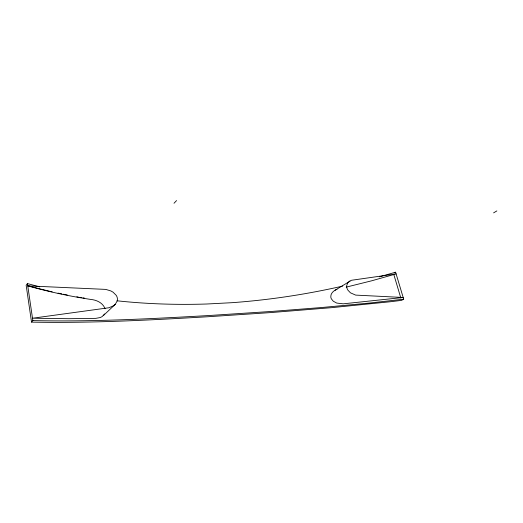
<?xml version="1.0" encoding="UTF-8"?>
<svg xmlns="http://www.w3.org/2000/svg" width="523" height="523" viewBox="0 0 523 523"><rect width="100%" height="100%" fill="white"/><g stroke="black" fill="none" stroke-linecap="round" stroke-linejoin="round"><path stroke-width="0.78" d="M105.071 308.753A4.746 3.648 57.3 0 0 104.75 308.021C102.416 302.542 96.258 299.914 90.636 299.418C69.422 296.201 48.417 291.684 27.758 285.872L105.757 289.396L110.902 290.951L113.079 292.194L116.237 295.358A7.25 6.341 40.5 0 1 117.244 300.888L115.276 304.301L113.569 305.726L109.032 307.74L32.498 318.226L68.892 318.703L95.846 318.357L100.279 317.533L102.103 316.611L104.626 313.963M39.656 286.879L27.425 283.571L26.15 285.231L31.53 322.116C90.237 323.306 148.931 320.154 207.52 316.768L270.483 312.604L331.582 307.674L390.191 301.764L401.546 300.379L403.697 299.195L395.604 272.208L379.404 276.824M31.53 322.116L32.844 320.592L27.425 283.571M174.015 203.257L176.558 200.584M103.567 315.408L115.276 304.301M349.965 280.903L347.677 282.93L346.69 285.676A5.884 4.243 58 0 0 347.952 290.206L350.436 292.815L355.66 295.103L403.181 297.476L343.225 303.824L336.714 303.072L333.282 301.202L331.562 299.11A3.909 3.4 46.9 0 1 330.837 296.423C330.758 293.691 332.903 291.488 335.119 290.2L351.495 280.269L396.107 273.895L371.722 280.786L346.213 287.127M493.594 212.861L496.85 210.919M394.551 272.836L395.604 272.208M335.119 290.2L337.002 289.33M342.572 286.127C306.216 294.397 269.24 299.993 232.049 302.686L206.709 304.007C176.767 304.955 146.747 304.026 116.962 300.784M403.697 299.195L369.146 303.092L321.488 307.537L272.313 311.394L209.22 315.513C150.5 318.847 91.675 321.92 32.844 320.592M82.902 297.822L84.386 298.058M76.803 296.789L78.339 297.057M79.875 297.319L81.411 297.587M63.329 294.233L67.304 294.992M58.06 293.122L61.825 293.913M50.764 291.54L52.176 291.854M38.349 288.5L49.986 291.35M28.438 285.839L37.591 288.291M393.727 274.235L400.853 298.071"/></g></svg>
